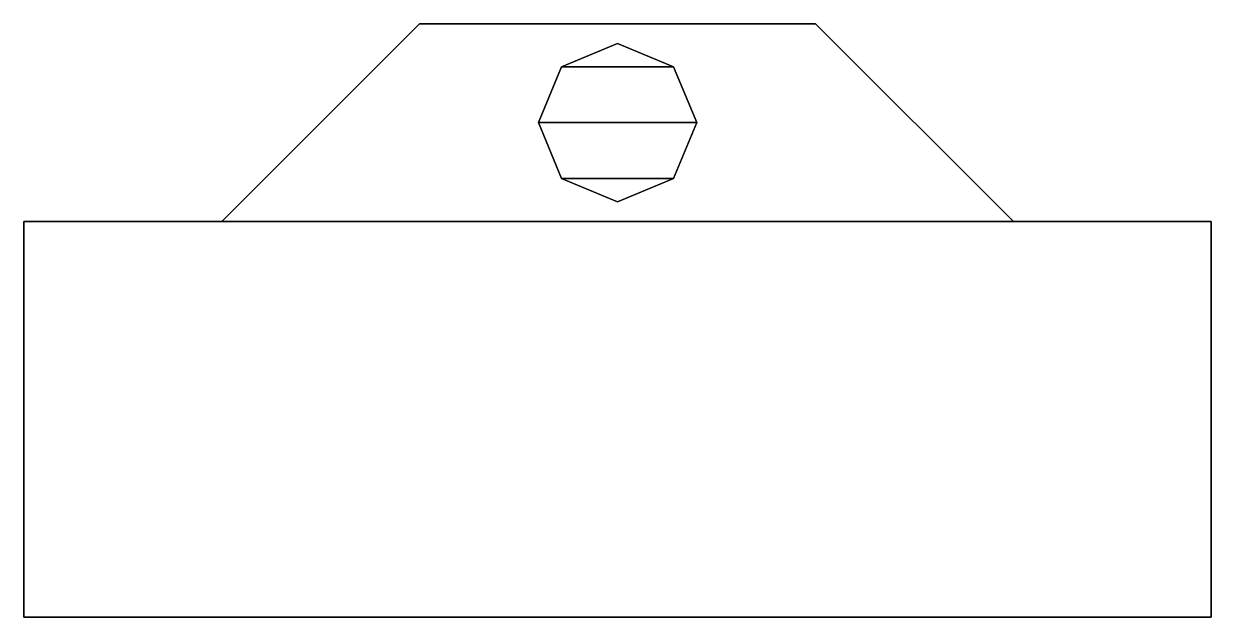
# Model space of a CAD drawing. Extents: x -1.5 to 1.5, y -0.5 to 1.
import ezdxf

# ---------------------------------------------------------------- set-up
doc = ezdxf.new("R2010")
doc.units = 0

msp = doc.modelspace()

# ---------------------------------------------------------------- linework, layer by layer
for points in [[(1, 0.5, 1), (0.5, 1, 1), (-0.5, 1, 1), (-1, 0.5, 1)], [(-0.5, 1, -1), (0.5, 1, -1), (1, 0.5, -1), (-1, 0.5, -1)], [(-0.5, 1, 1), (-0.5, 1, -1), (-1, 0.5, -1), (-1, 0.5, 1)], [(0.5, 1, 1), (0.5, 1, -1), (-0.5, 1, -1), (-0.5, 1, 1)], [(1, 0.5, -1), (0.5, 1, -1), (0.5, 1, 1), (1, 0.5, 1)], [(0, 0.95, -1), (0, 0.95, -3), (-0.141421, 0.891421, -3), (-0.141421, 0.891421, -1)], [(-0.141421, 0.891421, -3), (-0.141421, 0.891421, -3), (0, 0.95, -3), (0.141421, 0.891421, -3)], [(0.141421, 0.891421, -3), (0, 0.95, -3), (0, 0.95, -1), (0.141421, 0.891421, -1)], [(-0.141421, 0.891421, -1), (-0.141421, 0.891421, -3), (-0.2, 0.75, -3), (-0.2, 0.75, -1)], [(0.2, 0.75, -3), (-0.2, 0.75, -3), (-0.141421, 0.891421, -3), (0.141421, 0.891421, -3)], [(0.2, 0.75, -3), (0.141421, 0.891421, -3), (0.141421, 0.891421, -1), (0.2, 0.75, -1)], [(-0.2, 0.75, -1), (-0.2, 0.75, -3), (-0.141421, 0.608579, -3), (-0.141421, 0.608579, -1)], [(0.141421, 0.608579, -3), (-0.141421, 0.608579, -3), (-0.2, 0.75, -3), (0.2, 0.75, -3)], [(0.141421, 0.608579, -3), (0.2, 0.75, -3), (0.2, 0.75, -1), (0.141421, 0.608579, -1)], [(-0.141421, 0.608579, -1), (-0.141421, 0.608579, -3), (0, 0.55, -3), (0, 0.55, -1)], [(-0.141421, 0.608579, -3), (-0.141421, 0.608579, -3), (0.141421, 0.608579, -3), (0, 0.55, -3)], [(0, 0.55, -3), (0.141421, 0.608579, -3), (0.141421, 0.608579, -1), (0, 0.55, -1)], [(-1.5, 0.5, 2), (-1.5, 0.5, -2), (-1.5, -0.5, -2), (-1.5, -0.5, 2)], [(-1.5, 0.5, -2), (1.5, 0.5, -2), (1.5, -0.5, -2), (-1.5, -0.5, -2)], [(1.5, 0.5, 2), (1.5, 0.5, -2), (-1.5, 0.5, -2), (-1.5, 0.5, 2)], [(1.5, -0.5, 2), (1.5, 0.5, 2), (-1.5, 0.5, 2), (-1.5, -0.5, 2)], [(1.5, -0.5, -2), (1.5, 0.5, -2), (1.5, 0.5, 2), (1.5, -0.5, 2)], [(-1.5, -0.5, -2), (1.5, -0.5, -2), (1.5, -0.5, 2), (-1.5, -0.5, 2)]]:
    msp.add_3dface(points)

doc.saveas('drawing.dxf')
